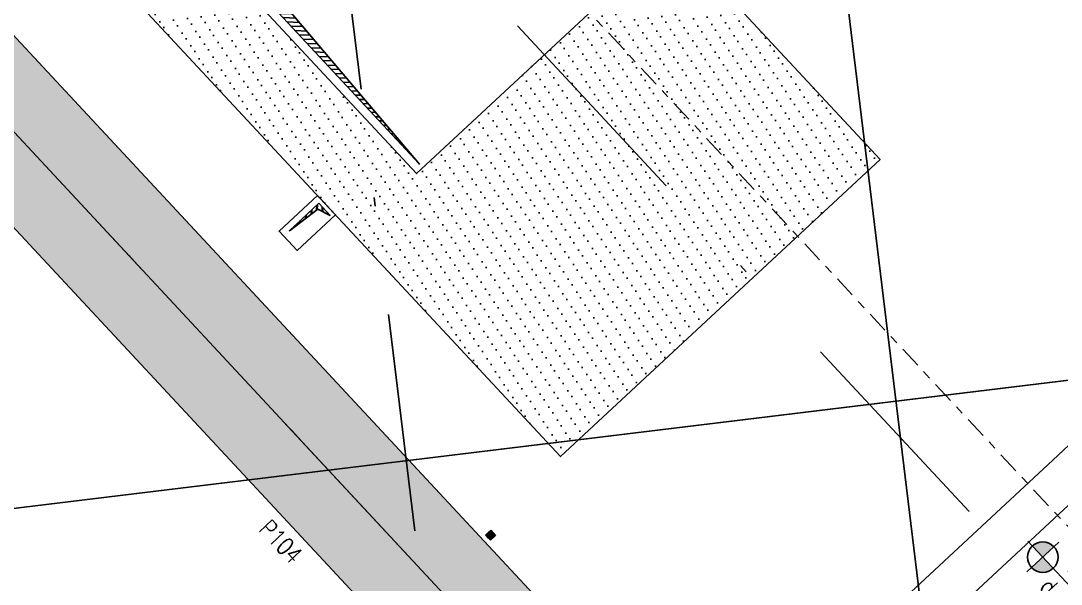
# Model space of a CAD drawing. Header units: inches. Extents: x 400392 to 401495, y 4543971 to 4544133.
# Drawn here: x 400442.54 to 400454.46, y 4544037.14 to 4544043.6 of the extents above; entities that cross this region are included whole.
import ezdxf
from ezdxf.enums import TextEntityAlignment as Align

# ---------------------------------------------------------------- set-up
doc = ezdxf.new("R2010")
doc.units = ezdxf.units.IN
doc.header["$MEASUREMENT"] = 0
for name, pattern in [('AKS', [3, 2.5, -0.25, 0, -0.25]), ('CENTER', [2, 1.25, -0.25, 0.25, -0.25]), ('CONTINU', [0]), ('DASHDOT2', [0.5, 0.25, -0.125, 0, -0.125])]:
    doc.linetypes.add(name, pattern=pattern)
doc.layers.add('A-DETL-GENF', color=92, linetype='Continuous', lineweight=9)
for name, color, linetype in [('aks prota', 2, 'AKS'), ('bosluk prota', 2, 'Continuous'), ('bosluk tarama prota', 8, 'Continuous'), ('boşluk prota', 2, 'Continuous'), ('boşluk taraması prota', 252, 'Continuous'), ('kiriş prota', 6, 'Continuous'), ('kolon tarama prota', 252, 'Continuous'), ('not yazısı prota', 6, 'Continuous'), ('perde prota', 1, 'Continuous'), ('PRT-AL-TUNEL_EKSENI', 14, 'DASHDOT2'), ('skesit prota', 7, 'Continuous'), ('st-s_kolon tarama', 252, 'Continuous'), ('st-s_level (kot)', 6, 'Continuous'), ('st-s_levelmark (kot işareti)', 4, 'Continuous'), ('temel prota', 6, 'Continuous'), ('tperde prota', 6, 'Continuous')]:
    doc.layers.add(name, color=color, linetype=linetype)
doc.styles.add('OLCU', font='romanstw.shx')
doc.styles.add('tkolon', font='romanstw.shx')

# ---------------------------------------------------------------- blocks, each defined once
blk = doc.blocks.new('+24.06 mekanik')
at = {"layer": 'kolon tarama prota', "color": 253}
for p, q in [((59505.97020469397, 143406.4531357303), (59441.24884514398, 143359.4303155469)), ((59441.24884514398, 143359.4303155469), (59505.97020469397, 143406.4531357303)), ((59441.24884514398, 143359.4303155469), (59488.27166532737, 143294.7089559969)), ((59488.27166532737, 143294.7089559969), (59441.24884514398, 143359.4303155469)), ((59441.24884514398, 143359.4303155469), (59441.24884514398, 143359.4303155469)), ((59471.32956089649, 143377.5733188149), (59474.49774434124, 143373.2126884008)), ((59474.49774434124, 143373.2126884008), (59471.32956089649, 143377.5733188149)), ((59471.32956089649, 143377.5733188149), (59471.32956089649, 143377.5733188149)), ((59474.49774434124, 143373.2126884008), (59474.49774434124, 143373.2126884008)), ((59478.47819675665, 143367.734065661), (59481.69343757242, 143363.3086663322)), ((59481.69343757242, 143363.3086663322), (59478.47819675665, 143367.734065661)), ((59478.47819675665, 143367.734065661), (59478.47819675665, 143367.734065661)), ((59482.58791428499, 143379.0905409238), (59479.41973084024, 143383.4511713378)), ((59479.41973084024, 143383.4511713378), (59482.58791428499, 143379.0905409238)), ((59479.41973084024, 143383.4511713378), (59479.41973084024, 143383.4511713378)), ((59481.69343757242, 143363.3086663322), (59481.69343757242, 143363.3086663322)), ((59482.58791428499, 143379.0905409238), (59482.58791428499, 143379.0905409238)), ((59485.81062987415, 143357.641837285), (59489.40513231474, 143352.6944291127)), ((59489.40513231474, 143352.6944291127), (59485.81062987415, 143357.641837285)), ((59485.81062987415, 143357.641837285), (59485.81062987415, 143357.641837285)), ((59489.78360751618, 143369.1865188551), (59486.5683667004, 143373.6119181839)), ((59486.5683667004, 143373.6119181839), (59489.78360751618, 143369.1865188551)), ((59486.5683667004, 143373.6119181839), (59486.5683667004, 143373.6119181839)), ((59489.40513231474, 143352.6944291127), (59489.40513231474, 143352.6944291127)), ((59489.78360751618, 143369.1865188551), (59489.78360751618, 143369.1865188551)), ((59497.4953022585, 143358.5722816356), (59493.9007998179, 143363.5196898079)), ((59493.9007998179, 143363.5196898079), (59497.4953022585, 143358.5722816356)), ((59493.9007998179, 143363.5196898079), (59493.9007998179, 143363.5196898079)), ((59497.4953022585, 143358.5722816356), (59497.4953022585, 143358.5722816356)), ((59504.18172643207, 143361.8913510001), (59499.23431825975, 143358.2968485595)), ((59499.23431825975, 143358.2968485595), (59504.18172643207, 143361.8913510001)), ((59499.23431825975, 143358.2968485595), (59499.23431825975, 143358.2968485595)), ((59504.18172643207, 143361.8913510001), (59504.18172643207, 143361.8913510001)), ((59505.11217078268, 143350.2066786157), (59510.059578955, 143353.8011810563)), ((59510.059578955, 143353.8011810563), (59505.11217078268, 143350.2066786157)), ((59552.99302487737, 143341.7317761803), (59505.97020469397, 143406.4531357303)), ((59505.97020469397, 143406.4531357303), (59552.99302487737, 143341.7317761803)), ((59505.97020469397, 143406.4531357303), (59505.97020469397, 143406.4531357303)), ((59514.27395480806, 143369.2237841176), (59509.84855547928, 143366.0085433018)), ((59509.84855547928, 143366.0085433018), (59514.27395480806, 143369.2237841176)), ((59509.84855547928, 143366.0085433018), (59509.84855547928, 143366.0085433018)), ((59510.059578955, 143353.8011810563), (59510.059578955, 143353.8011810563)), ((59514.27395480806, 143369.2237841176), (59514.27395480806, 143369.2237841176)), ((59515.7264080022, 143357.9183733581), (59520.15180733099, 143361.1336141738)), ((59520.15180733099, 143361.1336141738), (59515.7264080022, 143357.9183733581)), ((59515.7264080022, 143357.9183733581), (59515.7264080022, 143357.9183733581)), ((59524.11320796202, 143376.3724199778), (59519.75257754794, 143373.204236533)), ((59519.75257754794, 143373.204236533), (59524.11320796202, 143376.3724199778)), ((59519.75257754794, 143373.204236533), (59519.75257754794, 143373.204236533)), ((59520.15180733099, 143361.1336141738), (59520.15180733099, 143361.1336141738)), ((59524.11320796202, 143376.3724199778), (59524.11320796202, 143376.3724199778)), ((59525.63043007086, 143365.1140665892), (59529.99106048494, 143368.282250034)), ((59529.99106048494, 143368.282250034), (59525.63043007086, 143365.1140665892)), ((59525.63043007086, 143365.1140665892), (59525.63043007086, 143365.1140665892)), ((59529.99106048494, 143368.282250034), (59529.99106048494, 143368.282250034)), ((59468.61143995049, 143336.0480251379), (59464.2508095364, 143332.8798416931)), ((59464.2508095364, 143332.8798416931), (59468.61143995049, 143336.0480251379)), ((59464.2508095364, 143332.8798416931), (59464.2508095364, 143332.8798416931)), ((59468.61143995049, 143336.0480251379), (59468.61143995049, 143336.0480251379)), ((59470.12866205932, 143324.7896717494), (59474.48929247341, 143327.9578551941)), ((59474.48929247341, 143327.9578551941), (59470.12866205932, 143324.7896717494)), ((59470.12866205932, 143324.7896717494), (59470.12866205932, 143324.7896717494)), ((59478.51546201915, 143343.2437183691), (59474.09006269035, 143340.0284775533)), ((59474.09006269035, 143340.0284775533), (59478.51546201915, 143343.2437183691)), ((59474.09006269035, 143340.0284775533), (59474.09006269035, 143340.0284775533)), ((59474.48929247341, 143327.9578551941), (59474.48929247341, 143327.9578551941)), ((59478.51546201915, 143343.2437183691), (59478.51546201915, 143343.2437183691)), ((59479.96791521328, 143331.9383076096), (59484.39331454207, 143335.1535484253)), ((59484.39331454207, 143335.1535484253), (59479.96791521328, 143331.9383076096)), ((59479.96791521328, 143331.9383076096), (59479.96791521328, 143331.9383076096)), ((59489.12969923867, 143350.9554131114), (59484.18229106635, 143347.3609106708)), ((59484.18229106635, 143347.3609106708), (59489.12969923867, 143350.9554131114)), ((59484.18229106635, 143347.3609106708), (59484.18229106635, 143347.3609106708)), ((59484.39331454207, 143335.1535484253), (59484.39331454207, 143335.1535484253)), ((59488.27166532737, 143294.7089559969), (59552.99302487737, 143341.7317761803)), ((59552.99302487737, 143341.7317761803), (59488.27166532737, 143294.7089559969)), ((59488.27166532737, 143294.7089559969), (59488.27166532737, 143294.7089559969)), ((59489.12969923867, 143350.9554131114), (59489.12969923867, 143350.9554131114)), ((59490.06014358927, 143339.270740727), (59495.00755176159, 143342.8652431676)), ((59495.00755176159, 143342.8652431676), (59490.06014358927, 143339.270740727)), ((59490.06014358927, 143339.270740727), (59490.06014358927, 143339.270740727)), ((59495.00755176159, 143342.8652431676), (59495.00755176159, 143342.8652431676)), ((59496.74656776285, 143342.5898100916), (59500.34107020345, 143337.6424019192)), ((59500.34107020345, 143337.6424019192), (59496.74656776285, 143342.5898100916)), ((59496.74656776285, 143342.5898100916), (59496.74656776285, 143342.5898100916)), ((59500.34107020345, 143337.6424019192), (59500.34107020345, 143337.6424019192)), ((59504.45826250517, 143331.975572872), (59507.67350332095, 143327.5501735432)), ((59507.67350332095, 143327.5501735432), (59504.45826250517, 143331.975572872)), ((59504.45826250517, 143331.975572872), (59504.45826250517, 143331.975572872)), ((59508.4312401472, 143343.5202544422), (59504.8367377066, 143348.4676626145)), ((59504.8367377066, 143348.4676626145), (59508.4312401472, 143343.5202544422)), ((59504.8367377066, 143348.4676626145), (59504.8367377066, 143348.4676626145)), ((59505.11217078268, 143350.2066786157), (59505.11217078268, 143350.2066786157)), ((59507.67350332095, 143327.5501735432), (59507.67350332095, 143327.5501735432)), ((59508.4312401472, 143343.5202544422), (59508.4312401472, 143343.5202544422)), ((59511.65395573636, 143322.0715508034), (59514.8221391811, 143317.7109203893)), ((59514.8221391811, 143317.7109203893), (59511.65395573636, 143322.0715508034)), ((59511.65395573636, 143322.0715508034), (59511.65395573636, 143322.0715508034)), ((59515.76367326469, 143333.4280260662), (59512.54843244892, 143337.853425395)), ((59512.54843244892, 143337.853425395), (59515.76367326469, 143333.4280260662)), ((59512.54843244892, 143337.853425395), (59512.54843244892, 143337.853425395)), ((59514.82213918111, 143317.7109203893), (59514.82213918111, 143317.7109203893)), ((59515.76367326469, 143333.4280260662), (59515.76367326469, 143333.4280260662)), ((59522.91230912485, 143323.5887729122), (59519.74412568011, 143327.9494033263)), ((59519.74412568011, 143327.9494033263), (59522.91230912485, 143323.5887729122)), ((59519.74412568011, 143327.9494033263), (59519.74412568011, 143327.9494033263)), ((59522.91230912485, 143323.5887729122), (59522.91230912485, 143323.5887729122)), ((59552.99302487737, 143341.7317761803), (59552.99302487737, 143341.7317761803))]:
    blk.add_line(p, q, dxfattribs=at)
for centre, radius, start, end in [((59497.12093501067, 143350.5810458636), 40.00000000000002, 125.9999999998701, 305.9999999998701), ((59497.12093501067, 143350.5810458636), 40.00000000000002, 125.9999999998701, 305.9999999998701), ((59497.12093501067, 143350.5810458636), 37.33333333333332, 133.6966689389978, 208.3033310604311), ((59497.12093501067, 143350.5810458636), 37.33333333333334, 133.6966689389978, 208.3033310604311), ((59497.12093501067, 143350.5810458636), 33.00000000002355, 0, 180), ((59497.12093501067, 143350.5810458636), 32, 134.9892993451354, 207.0107006544949), ((59497.12093501067, 143350.5810458636), 32, 134.9892993451354, 207.0107006544949), ((59497.12093501067, 143350.5810458636), 30.00000000000003, 125.9999999998701, 305.9999999998701), ((59497.12093501067, 143350.5810458636), 30.00000000000003, 125.9999999998701, 305.9999999998701), ((59497.12093501067, 143350.5810458636), 25.33333333333333, 137.3831134825529, 204.6168865171974), ((59497.12093501067, 143350.5810458636), 25.33333333333335, 137.3831134825529, 204.6168865171974), ((59497.12093501067, 143350.5810458636), 25.00000000000002, 125.9999999998701, 305.9999999998701), ((59497.12093501067, 143350.5810458636), 25.00000000000002, 125.9999999998701, 305.9999999998701), ((59497.12093501067, 143350.5810458636), 40.00000000000003, 305.9999999998701, 125.9999999998701), ((59497.12093501067, 143350.5810458636), 40.00000000000003, 305.9999999998701, 125.9999999998701), ((59497.12093501067, 143350.5810458636), 20, 140.4775121864018, 201.522487814793), ((59497.12093501067, 143350.5810458636), 19.99999999999999, 140.4775121864018, 201.522487814793), ((59497.12093501067, 143350.5810458636), 37.33333333333334, 43.69666893898435, 118.3033310611652), ((59497.12093501067, 143350.5810458636), 37.33333333333333, 43.69666893898435, 118.3033310611652), ((59497.12093501067, 143350.5810458636), 30.00000000000002, 305.9999999998701, 125.9999999998701), ((59497.12093501067, 143350.5810458636), 30.00000000000002, 305.9999999998701, 125.9999999998701), ((59497.12093501067, 143350.5810458636), 25.00000000000002, 305.9999999998701, 125.9999999998701), ((59497.12093501067, 143350.5810458636), 25.00000000000002, 305.9999999998701, 125.9999999998701), ((59497.12093501067, 143350.5810458636), 31.99999999999999, 44.98929934513539, 117.0107006550557), ((59497.12093501067, 143350.5810458636), 32, 44.98929934513539, 117.0107006550557), ((59497.12093501067, 143350.5810458636), 13.33333333333332, 148.0243128374464, 193.9756871629785), ((59497.12093501067, 143350.5810458636), 13.33333333333334, 148.0243128374464, 193.9756871629785), ((59497.12093501067, 143350.5810458636), 25.33333333333334, 47.38311348281063, 114.61688651775), ((59497.12093501067, 143350.5810458636), 25.33333333333333, 47.38311348281063, 114.61688651775), ((59497.12093501067, 143350.5810458636), 8.000000000000007, 164.6821874530657, 177.3178125466547), ((59497.12093501067, 143350.5810458636), 7.999999999999992, 164.6821874530657, 177.3178125466547), ((59497.12093501067, 143350.5810458636), 19.99999999999999, 50.47751218628925, 111.5224878140174), ((59497.12093501067, 143350.5810458636), 20.00000000000001, 50.47751218628925, 111.5224878140174), ((59497.12093501067, 143350.5810458636), 13.33333333333334, 58.02431283665121, 103.9756871630792), ((59497.12093501067, 143350.5810458636), 13.33333333333333, 58.02431283665121, 103.9756871630792), ((59497.12093501069, 143367.0810458636), 16.5000000000118, 269.9999999999617, 90.00000000003789), ((59497.12093501067, 143350.5810458636), 7.999999999999992, 74.68218745324754, 87.31781254661566), ((59497.12093501067, 143350.5810458636), 8.000000000000007, 74.68218745324754, 87.31781254661566), ((59497.12093501067, 143350.5810458636), 13.33333333333332, 328.0243128374464, 13.97568716297853), ((59497.12093501067, 143350.5810458636), 13.33333333333334, 328.0243128374464, 13.97568716297853), ((59497.12093501067, 143350.5810458636), 20.00000000000001, 320.4775121864018, 21.52248781479299), ((59497.12093501067, 143350.5810458636), 19.99999999999999, 320.4775121864018, 21.52248781479299), ((59497.12093501067, 143350.5810458636), 25.33333333333333, 317.3831134825529, 24.61688651719741), ((59497.12093501067, 143350.5810458636), 25.33333333333334, 317.3831134825529, 24.61688651719741), ((59497.12093501067, 143350.5810458636), 32.00000000000001, 314.9892993451354, 27.01070065449492), ((59497.12093501067, 143350.5810458636), 32, 314.9892993451354, 27.01070065449492), ((59497.12093501067, 143350.5810458636), 37.33333333333332, 313.6966689389977, 28.30333106043111), ((59497.12093501067, 143350.5810458636), 37.33333333333334, 313.6966689389977, 28.30333106043111), ((59497.12093501067, 143350.5810458636), 32.99999999999122, 180, 0), ((59497.12093501067, 143350.5810458636), 37.33333333333334, 223.6966689389843, 298.3033310611652), ((59497.12093501067, 143350.5810458636), 37.33333333333332, 223.6966689389843, 298.3033310611652), ((59497.12093501067, 143350.5810458636), 31.99999999999999, 224.9892993451354, 297.0107006550556), ((59497.12093501067, 143350.5810458636), 32.00000000000001, 224.9892993451354, 297.0107006550556), ((59497.12093501067, 143350.5810458636), 25.33333333333334, 227.3831134828106, 294.6168865177501), ((59497.12093501067, 143350.5810458636), 25.33333333333333, 227.3831134828106, 294.6168865177501), ((59497.12093501067, 143334.0810458636), 16.49999999998459, 89.99999999998735, 269.999999999987), ((59497.12093501067, 143350.5810458636), 19.99999999999999, 230.4775121862893, 291.5224878140173), ((59497.12093501067, 143350.5810458636), 20.00000000000001, 230.4775121862893, 291.5224878140173), ((59497.12093501067, 143350.5810458636), 13.33333333333334, 238.0243128366512, 283.9756871630792), ((59497.12093501067, 143350.5810458636), 13.33333333333333, 238.0243128366512, 283.9756871630792), ((59497.12093501067, 143350.5810458636), 7.999999999999993, 254.6821874532475, 267.3178125466156), ((59497.12093501067, 143350.5810458636), 8.000000000000004, 254.6821874532475, 267.3178125466156), ((59497.12093501067, 143350.5810458636), 8.000000000000004, 344.6821874530657, 357.3178125466546), ((59497.12093501067, 143350.5810458636), 7.999999999999992, 344.6821874530657, 357.3178125466546)]:
    blk.add_arc(centre, radius, start, end, dxfattribs=at)
blk = doc.blocks.new('PLAN_KOT')
at = {"layer": 'st-s_levelmark (kot işareti)'}
h = blk.add_hatch(color=256, dxfattribs=at)
h.paths.add_polyline_path([(0, 17.5, 0.4142135623730951), (-17.5, 0), (0, 0)])
h.paths.add_polyline_path([(17.5, 0), (0, 0), (0, -17.5, 0.4142135623730951)])
for p, q in [((0, 25), (0, -25)), ((105, 0), (-25, 0))]:
    blk.add_line(p, q, dxfattribs=at)
blk.add_circle((0, 0), 17.5, dxfattribs=at)
at = {"layer": 'st-s_level (kot)', "color": 6, "style": 'OLCU', "width": 0.8}
for tag, p in [('KOT', (22.6700442370493, 9.780006943954504)), ('DÖŞEME_KALINLIĞI', (22.6700442370493, -27.62999305603444))]:
    blk.add_attdef(tag, p, '', height=20, dxfattribs=at)
blk = doc.blocks.new('A$C1a5ef8c2')
at = {"layer": 'bosluk tarama prota'}
h = blk.add_hatch(dxfattribs=at)
h.set_pattern_fill('ANSI31', color=256, scale=0.5000000000122138, angle=68.04168482363268)
h.set_pattern_definition([(268.0416848243202, (34.03847746067913, 43.55748017318547), (0.06246349707733567, -0.002135774580923999), [])])
h.paths.add_polyline_path([(54.36177382088499, 66.88521246425807), (54.49234548519598, 66.74539557471871), (54.3515467455727, 66.81660210248083), (54.02545478689717, 66.57113212160766)])
at = {"layer": 'boşluk taraması prota', "ltscale": 2}
h = blk.add_hatch(dxfattribs=at)
h.set_pattern_fill('ANSI31', color=256, scale=0.03000000000073284, angle=-47.07600604191619, style=0)
h.set_pattern_definition([(357.9239939580838, (-727.5290022042464, 305.3593916632235), (0.003450451556188631, 0.09518748281418962), [])])
h.paths.add_polyline_path([(54.5446873123874, 73.73244953993708), (52.22898556268774, 71.21536388155073), (55.51492126926314, 67.33371993526816), (51.87396018835716, 71.24857171718031)])
at = {"layer": 'kolon tarama prota'}
h = blk.add_hatch(color=256, dxfattribs=at)
h.dxf.hatch_style = 1
h.paths.add_polyline_path([(82.33817647589603, 34.96860339213163), (49.15934189473046, 70.64331035502255), (49.46698631503386, 68.10996946133673), (80.55876224674284, 34.67931979056448), (80.3390849167481, 34.47501151636243), (81.0201124958694, 33.7427537497133)])
at = {"layer": 'st-s_kolon tarama', "ltscale": 0.001}
h = blk.add_hatch(dxfattribs=at)
h.set_pattern_fill('DOTS', color=253, scale=0.1000000000024428, angle=6.93182649044086)
h.set_pattern_definition([(6.93182649044086, (-985.6108686834923, 579.9553947579116), (0.05963554138054424, 0.167169241581065), [0, -0.158750000003878])])
h.paths.add_polyline_path([(54.66166266641812, 73.97780510503799), (58.40516262914753, 69.94618593715131), (55.47938148386311, 67.2250981722027), (51.73263160116039, 71.25369479134679), (51.00037383311428, 70.57266720943153), (57.12962204299401, 63.98234730958939), (60.79091087635607, 67.38748520426452)])
at = {"layer": 'aks prota', "ltscale": 10}
for p, q in [((62.62214540562127, 51.0284770578146), (53.66102515032981, 124.8200718518347)), ((62.62214540567948, 51.02847705408931), (53.66102515021339, 124.8200718518347)), ((62.62214540620334, 51.02847705595195), (53.66102515097009, 124.8200718518347)), ((62.62214540562127, 51.02847705688328), (53.66102515126113, 124.820071852766)), ((62.6221454058541, 51.02847705688328), (53.66102515079547, 124.820071852766)), ((62.62214540562127, 51.02847705688328), (53.66102515032981, 124.820071852766)), ((62.62214540556306, 51.02847705595195), (53.66102515003877, 124.820071852766)), ((113.8360783813405, 0), (0.8405137895606458, 121.4956373823807)), ((113.8360783797107, 2.793967723846436e-09), (0.8405137920635752, 121.495637383312)), ((113.8360783794196, 1.862645149230957e-09), (0.8405137920053676, 121.495637383312)), ((111.9793601698475, 1.99638953525573), (0.840513791074045, 121.495637383312)), ((113.8360783815151, 9.313225746154785e-10), (0.8405137899680994, 121.495637383312)), ((101.2901618873002, 13.48968100361526), (17.24272194842342, 103.8595758117735)), ((101.290161887242, 13.48968100361526), (17.24272194877267, 103.8595758108422)), ((48.06689199584071, 63.04896866716444), (94.42630785622168, 68.67877381853759)), ((48.06689199659741, 63.04896866623312), (94.42630785779329, 68.67877381760627)), ((48.06689199700486, 63.04896866716444), (94.4263078570948, 68.67877381853759)), ((48.06689199630637, 63.04896866809577), (94.42630785761867, 68.67877381853759)), ((48.06689199636457, 63.04896866716444), (94.42630785703659, 68.67877381853759)), ((48.06689199677203, 63.04896866716444), (94.426307857153, 68.67877381853759)), ((48.06689199589891, 63.0489686653018), (94.42630785738584, 68.67877381667495))]:
    blk.add_line(p, q, dxfattribs=at)
at = {"layer": 'bosluk prota'}
blk.add_lwpolyline([(54.36177382088499, 66.88521246425807), (54.49234548519598, 66.74539557471871), (54.3515467455727, 66.81660210248083), (54.02545478689717, 66.57113212160766)], close=True, dxfattribs=at)
at = {"layer": 'boşluk prota', "ltscale": 0.05}
blk.add_lwpolyline([(54.5446873123874, 73.73244953993708), (52.22898556268774, 71.21536388155073), (55.51492126926314, 67.33371993526816), (51.87396018835716, 71.24857171718031)], close=True, dxfattribs=at)
at = {"layer": 'kiriş prota'}
blk.add_lwpolyline([(54.66166266641812, 73.97780510503799), (58.40516262914753, 69.94618593715131), (55.47938148386311, 67.2250981722027), (51.73263160116039, 71.25369479134679), (54.66166266641812, 73.97780510503799)], dxfattribs=at)
blk.add_lwpolyline([(54.55186502804281, 66.75401567295194), (54.112510368519, 66.34539912641048), (53.90820209478261, 66.56507645640522), (54.34755675430642, 66.973693003878)], close=True, dxfattribs=at)
at = {"layer": 'not yazısı prota'}
blk.add_lwpolyline([(54.66166266641812, 73.97780510503799), (60.79091087635607, 67.38748520426452), (57.12962204299401, 63.98234730958939), (51.00037383311428, 70.57266720943153)], close=True, dxfattribs=at)
at = {"layer": 'perde prota'}
blk.add_lwpolyline([(82.33817647589603, 34.96860339213163), (81.0201124958694, 33.7427537497133), (80.3390849167481, 34.47501151636243), (80.55876224674284, 34.67931979056448), (49.46698631503386, 68.10996946133673), (49.15934189473046, 70.64331035502255), (82.33817647589603, 34.96860339213163)], dxfattribs=at)
at = {"layer": 'PRT-AL-TUNEL_EKSENI', "ltscale": 10}
for p, q in [((4.538415511138737, 124.934826657176), (117.533980102744, 3.439189274795353)), ((56.07586714241188, 58.06719802692533), (48.05223091243533, 124.1389498393983))]:
    blk.add_line(p, q, dxfattribs=at)
at = {"layer": 'skesit prota', "linetype": 'CENTER', "ltscale": 0.2}
blk.add_lwpolyline([(46.81800741900224, 80.51629749406129), (100.5956440005102, 22.69324703048915)], dxfattribs=at)
at = {"layer": 'temel prota', "color": 5}
blk.add_lwpolyline([(62.76800783310318, 63.94012906122953), (63.13413671642775, 64.28064285032451), (65.96559147874359, 61.23619236890227), (65.59946259541903, 60.89567857980728), (63.10852162219817, 63.57400017790496), (59.15432968310779, 59.89645125251263), (58.81381589354714, 60.2625801358372), (62.76800783310318, 63.94012906122953)], dxfattribs=at)
at = {"layer": 'A-DETL-GENF', "xscale": 0.001000000000024428, "yscale": 0.001000000000024428, "zscale": 0.001000000000024428, "rotation": 276.923993958082}
blk.add_blockref('+24.06 mekanik', (-93.14853458531434, 104.8627004241571), dxfattribs=at)
at = {"layer": 'st-s_level (kot)', "linetype": 'CONTINU', "ltscale": 0.1, "xscale": 0.01000000000024428, "yscale": 0.01000000000024428, "zscale": 0.01000000000024428, "rotation": 312.9239939580838}
blk.add_blockref('PLAN_KOT', (62.65408897917951, 62.82995635457337), dxfattribs=at).add_auto_attribs({'KOT': '+24.06', 'DÖŞEME_KALINLIĞI': 'd=20'})
at = {"layer": 'st-s_level (kot)', "color": 6, "style": 'OLCU', "width": 0.8}
for tag, p, rotation in [('D=60', (41.41703286580741, 99.58001939486712), 312.9239939495117), ('D=60', (34.91377208690392, 96.88071346003562), 312.9239939495117), ('D=60', (41.72404787596315, 89.55813579354435), 312.9239939495117), ('D=60', (74.07240101491334, 82.3654021685943), 276.923994085215), ('D=90', (58.45173784665531, 80.89350863266736), 312.9239939495117), ('D=60', (82.06995531456778, 73.76825603935868), 276.923994085215), ('D=60', (66.16953595646191, 72.69707751180977), 312.9239939495117), ('D=60', (59.52860149176558, 70.14633769541979), 312.9239939495117), ('D=60', (74.28302203526255, 63.91414567641914), 312.9239939495117), ('D=60', (67.52317142457468, 61.55037755891681), 312.9239939495117), ('D=60', (81.90516735991696, 55.7777361664921), 312.9239939495117), ('D=60', (75.51774133963045, 52.95441743545234), 312.9239939495117), ('D=60', (83.51231125422055, 44.35845731198788), 312.9239939495117), ('D=60', (93.86754728655796, 42.95339011400938), 312.9239939495117), ('D=60', (102.2343588467338, 34.1871841000393), 312.9239939495117), ('D=60', (95.21837176603731, 31.80971260089427), 312.9239939495117), ('D=60', (99.28763992898166, 27.66433198004961), 312.9239939495117), ('+22.51', (112.2286650243332, 23.93479506019503), 312.9239939495117), ('+20.81', (108.5519845855888, 21.49965451750904), 312.9239939495117), ('D=80', (97.11668090563035, 17.52580411545932), 312.9239939495117)]:
    blk.add_attdef(tag, p, '', height=0.2000000000048856, rotation=rotation, dxfattribs=at)
at = {"layer": 'tperde prota', "style": 'tkolon', "width": 0.8}
blk.add_text('P104', height=0.2000000000048856, rotation=313.3932852246724, dxfattribs=at).set_placement((53.73766753432574, 63.2085159085691), align=Align.MIDDLE_LEFT)

msp = doc.modelspace()

# ---------------------------------------------------------------- hatches: boundary and pattern name
at = {"layer": 'bosluk tarama prota'}
h = msp.add_hatch(dxfattribs=at)
h.set_pattern_fill('ANSI31', color=256, scale=0.5000000000122138, angle=68.04168482363268)
h.set_pattern_definition([(268.0416848243202, (400425.6307749159, 4544018.177614203), (0.06246349707733567, -0.002135774580923999), [])])
h.paths.add_polyline_path([(400445.9540712761, 4544041.505346494), (400446.0846429404, 4544041.365529604), (400445.9438442008, 4544041.436736132), (400445.6177522421, 4544041.191266151)])
at = {"layer": 'boşluk taraması prota', "ltscale": 2}
h = msp.add_hatch(dxfattribs=at)
h.set_pattern_fill('ANSI31', color=256, scale=0.03000000000073284, angle=-47.07600604191619, style=0)
h.set_pattern_definition([(357.9239939580838, (399664.0632952509, 4544279.979525693), (0.003450451556188631, 0.09518748281418962), [])])
h.paths.add_polyline_path([(400446.1369847676, 4544048.352583569), (400443.8212830179, 4544045.835497911), (400447.1072187244, 4544041.953853965), (400443.4662576435, 4544045.868705747)])
at = {"layer": 'kolon tarama prota'}
h = msp.add_hatch(color=256, dxfattribs=at)
h.dxf.hatch_style = 1
h.paths.add_polyline_path([(400473.9304739311, 4544009.588737422), (400440.7516393499, 4544045.263444385), (400441.0592837702, 4544042.730103491), (400472.1510597019, 4544009.29945382), (400471.9313823719, 4544009.095145546), (400472.612409951, 4544008.362887779)])
at = {"layer": 'st-s_kolon tarama', "ltscale": 0.001}
h = msp.add_hatch(dxfattribs=at)
h.set_pattern_fill('DOTS', color=253, scale=0.1000000000024428, angle=6.93182649044086)
h.set_pattern_definition([(6.93182649044086, (399405.9814287717, 4544554.575528787), (0.05963554138054424, 0.167169241581065), [0, -0.158750000003878])])
h.paths.add_polyline_path([(400446.2539601216, 4544048.597939135), (400449.9974600843, 4544044.566319967), (400447.071678939, 4544041.845232202), (400443.3249290563, 4544045.873828821), (400442.5926712883, 4544045.192801239), (400448.7219194982, 4544038.602481339), (400452.3832083315, 4544042.007619234)])

# ---------------------------------------------------------------- linework, layer by layer
at = {"layer": 'aks prota', "ltscale": 10}
for p, q in [((400454.2144428608, 4544025.648611087), (400445.2533226055, 4544099.440205881)), ((400454.2144428609, 4544025.648611084), (400445.2533226054, 4544099.440205881)), ((400454.2144428614, 4544025.648611085), (400445.2533226061, 4544099.440205881)), ((400454.2144428608, 4544025.648611086), (400445.2533226064, 4544099.440205882)), ((400454.214442861, 4544025.648611086), (400445.253322606, 4544099.440205882)), ((400454.2144428608, 4544025.648611086), (400445.2533226055, 4544099.440205882)), ((400454.2144428607, 4544025.648611085), (400445.2533226052, 4544099.440205882)), ((400505.4283758365, 4543974.62013403), (400392.4328112447, 4544096.115771412)), ((400505.4283758349, 4543974.620134032), (400392.4328112472, 4544096.115771413)), ((400505.4283758346, 4543974.620134031), (400392.4328112472, 4544096.115771413)), ((400503.571657625, 4543976.616523565), (400392.4328112463, 4544096.115771413)), ((400505.4283758367, 4543974.62013403), (400392.4328112451, 4544096.115771413)), ((400492.8824593425, 4543988.109815033), (400408.8350194036, 4544078.479709841)), ((400492.8824593424, 4543988.109815033), (400408.835019404, 4544078.47970984)), ((400439.659189451, 4544037.669102697), (400486.0186053114, 4544043.298907848)), ((400439.6591894518, 4544037.669102696), (400486.018605313, 4544043.298907847)), ((400439.6591894522, 4544037.669102697), (400486.0186053123, 4544043.298907848)), ((400439.6591894515, 4544037.669102698), (400486.0186053128, 4544043.298907848)), ((400439.6591894515, 4544037.669102697), (400486.0186053122, 4544043.298907848)), ((400439.659189452, 4544037.669102697), (400486.0186053123, 4544043.298907848)), ((400439.6591894511, 4544037.669102695), (400486.0186053126, 4544043.298907846))]:
    msp.add_line(p, q, dxfattribs=at)
at = {"layer": 'bosluk prota'}
msp.add_lwpolyline([(400445.9540712761, 4544041.505346494), (400446.0846429404, 4544041.365529604), (400445.9438442008, 4544041.436736132), (400445.6177522421, 4544041.191266151)], close=True, dxfattribs=at)
at = {"layer": 'boşluk prota', "ltscale": 0.05}
msp.add_lwpolyline([(400446.1369847676, 4544048.352583569), (400443.8212830179, 4544045.835497911), (400447.1072187244, 4544041.953853965), (400443.4662576435, 4544045.868705747)], close=True, dxfattribs=at)
at = {"layer": 'kiriş prota'}
msp.add_lwpolyline([(400446.2539601216, 4544048.597939135), (400449.9974600843, 4544044.566319967), (400447.071678939, 4544041.845232202), (400443.3249290563, 4544045.873828821), (400446.2539601216, 4544048.597939135)], dxfattribs=at)
msp.add_lwpolyline([(400446.1441624832, 4544041.374149702), (400445.7048078237, 4544040.965533156), (400445.50049955, 4544041.185210486), (400445.9398542095, 4544041.593827033)], close=True, dxfattribs=at)
at = {"layer": 'not yazısı prota'}
msp.add_lwpolyline([(400446.2539601216, 4544048.597939135), (400452.3832083315, 4544042.007619234), (400448.7219194982, 4544038.602481339), (400442.5926712883, 4544045.192801239)], close=True, dxfattribs=at)
at = {"layer": 'perde prota'}
msp.add_lwpolyline([(400473.9304739311, 4544009.588737422), (400472.612409951, 4544008.362887779), (400471.9313823719, 4544009.095145546), (400472.1510597019, 4544009.29945382), (400441.0592837702, 4544042.730103491), (400440.7516393499, 4544045.263444385), (400473.9304739311, 4544009.588737422)], dxfattribs=at)
at = {"layer": 'PRT-AL-TUNEL_EKSENI', "ltscale": 10}
for p, q in [((400396.1307129663, 4544099.554960687), (400509.1262775579, 4543978.059323304)), ((400447.6681645976, 4544032.687332056), (400439.6445283676, 4544098.759083869))]:
    msp.add_line(p, q, dxfattribs=at)
at = {"layer": 'skesit prota', "linetype": 'CENTER', "ltscale": 0.2}
msp.add_lwpolyline([(400438.4103048742, 4544055.136431524), (400492.1879414557, 4543997.31338106)], dxfattribs=at)
at = {"layer": 'temel prota', "color": 5}
msp.add_lwpolyline([(400454.3603052883, 4544038.560263091), (400454.7264341716, 4544038.90077688), (400457.5578889339, 4544035.856326398), (400457.1917600506, 4544035.515812609), (400454.7008190774, 4544038.194134207), (400450.7466271383, 4544034.516585282), (400450.4061133487, 4544034.882714165), (400454.3603052883, 4544038.560263091)], dxfattribs=at)

# ---------------------------------------------------------------- block references
msp.add_blockref('A$C1a5ef8c2', (400391.5922974552, 4543974.62013403))
at = {"layer": 'A-DETL-GENF', "xscale": 0.001000000000024428, "yscale": 0.001000000000024428, "zscale": 0.001000000000024428, "rotation": 276.923993958082}
msp.add_blockref('+24.06 mekanik', (400298.4437628699, 4544079.482834454), dxfattribs=at)
at = {"layer": 'st-s_level (kot)', "linetype": 'CONTINU', "ltscale": 0.1, "xscale": 0.01000000000024428, "yscale": 0.01000000000024428, "zscale": 0.01000000000024428, "rotation": 312.9239939580838}
msp.add_blockref('PLAN_KOT', (400454.2463864344, 4544037.450090384), dxfattribs=at).add_auto_attribs({'KOT': '+24.06', 'DÖŞEME_KALINLIĞI': 'd=20'})

# ---------------------------------------------------------------- texts
at = {"layer": 'tperde prota', "style": 'tkolon', "width": 0.8}
msp.add_text('P104', height=0.2000000000048856, rotation=313.3932852246724, dxfattribs=at).set_placement((400445.3299649895, 4544037.828649938), align=Align.MIDDLE_LEFT)

doc.saveas('drawing.dxf')
